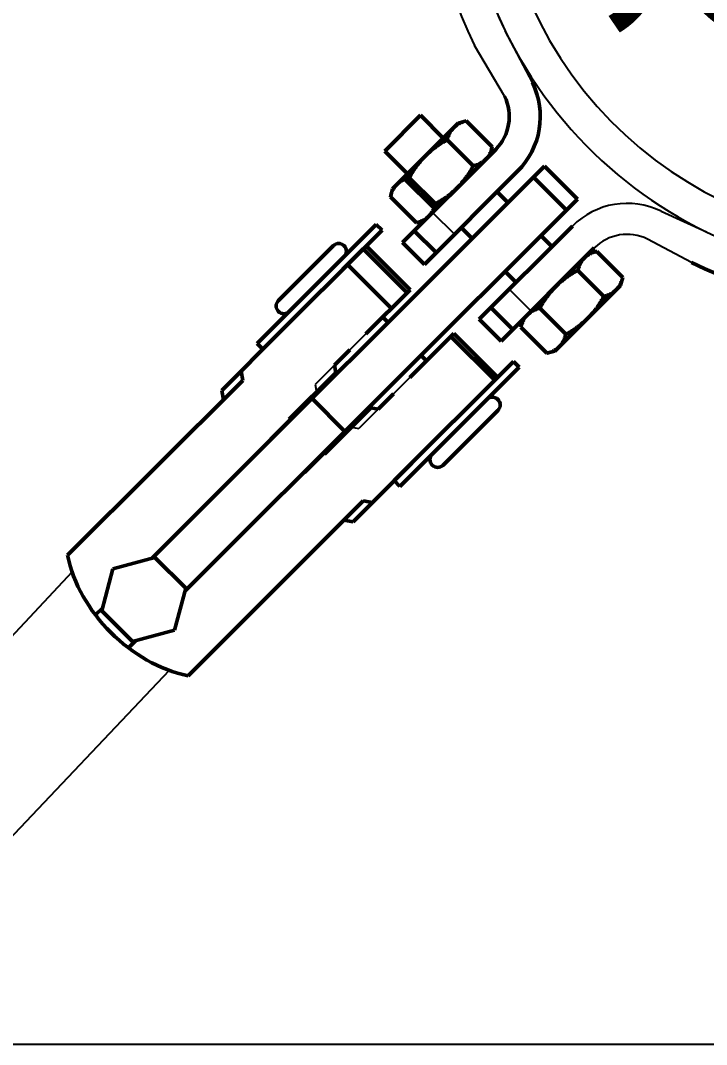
# Model space of a CAD drawing. Header units: millimetres. Extents: x 0 to 1390178, y 0 to 110113.
# Drawn here: x 552825.3 to 552915.1, y 34400.7 to 34534.9 of the extents above; entities that cross this region are included whole.
import ezdxf
from ezdxf.enums import TextEntityAlignment as Align
from ezdxf.xclip import XClip

# ---------------------------------------------------------------- set-up
doc = ezdxf.new("R2010")
doc.units = ezdxf.units.MM
doc.header["$LTSCALE"] = 100
doc.header["$XCLIPFRAME"] = 0
doc.linetypes.add('X - 평면도$0$DASHED', pattern=[0.75, 0.5, -0.25])
doc.layers.add('X - 평면도$0$AA-WAXM-CONC', color=2, linetype='Continuous')
doc.layers.add('X - 평면도$0$LINE', color=7, linetype='Continuous')
doc.layers.add('X - 평면도$0$DEFPOINT', color=163, linetype='Continuous', plot=False)
for name, color, linetype, lineweight in [('X - 평면도$0$hidden', 7, 'X - 평면도$0$DASHED', 5), ('X - 평면도$0$thread', 7, 'Continuous', 5), ('X - 평면도$0$vis', 7, 'Continuous', 30)]:
    doc.layers.add(name, color=color, linetype=linetype, lineweight=lineweight)
doc.styles.add('X - 평면도$0$du', font='Dotum.ttf')

# ---------------------------------------------------------------- blocks, each defined once
blk = doc.blocks.new('X - 평면도$0$소방 100Ø')
at = {"layer": 'X - 평면도$0$hidden', "lineweight": 25}
for p, q in [((8835229.364502577, -5047024.048037196), (8835232.23221436, -5047026.915748976)), ((8835239.412964659, -5047034.096499275), (8835242.28067644, -5047036.964211056)), ((8835218.528743353, -5047042.064546719), (8835220.63839811, -5047039.954891961)), ((8835216.518525817, -5047044.074764255), (8835213.987858314, -5047046.605431758)), ((8835213.987858314, -5047046.605431758), (8835214.155844983, -5047047.584529804)), ((8835226.373821674, -5047045.690315524), (8835224.264166916, -5047047.799970282)), ((8835222.25394938, -5047049.810187818), (8835219.723281877, -5047052.340855321)), ((8835210.603177145, -5047051.137197644), (8835208.072509643, -5047053.667865146)), ((8835218.744183833, -5047052.172868656), (8835219.723281877, -5047052.340855321)), ((8835215.191515993, -5047055.725536494), (8835212.660848493, -5047058.256203996))]:
    blk.add_line(p, q, dxfattribs=at)
for points in [[(8835231.285869474, -5047014.544294652), (8835231.188945994, -5047014.598182196), (8835230.99907442, -5047014.706080602), (8835230.814257432, -5047014.814266358), (8835230.723655997, -5047014.868512994), (8835230.634214027, -5047014.922886686), (8835230.45867806, -5047015.032089109), (8835230.287396908, -5047015.14202209), (8835230.12013028, -5047015.252835747), (8835229.956649067, -5047015.364682503), (8835229.796734314, -5047015.477717815), (8835229.71804847, -5047015.534730751), (8835229.640176237, -5047015.592100857), (8835229.48677329, -5047015.70799532), (8835229.336331315, -5047015.825570153), (8835229.188662698, -5047015.945000427), (8835229.04358559, -5047016.066468203), (8835228.900923135, -5047016.190163488), (8835228.830443313, -5047016.252908245), (8835228.760502718, -5047016.316285251), (8835228.622155258, -5047016.445042526), (8835228.485714467, -5047016.576655636), (8835228.418157691, -5047016.643605376)], [(8835228.418157691, -5047016.643605376), (8835228.35120795, -5047016.711162152), (8835228.219594842, -5047016.847602943), (8835228.090837566, -5047016.985950403), (8835228.027460562, -5047017.055890998), (8835227.964715803, -5047017.126370819), (8835227.841020519, -5047017.269033274), (8835227.719552742, -5047017.414110383), (8835227.600122469, -5047017.561778998), (8835227.482547633, -5047017.712220974), (8835227.366653174, -5047017.865623919), (8835227.309283067, -5047017.943496155), (8835227.252270129, -5047018.022182001), (8835227.13923482, -5047018.18209675), (8835227.027388064, -5047018.345577965), (8835226.916574406, -5047018.512844592), (8835226.806641422, -5047018.684125744), (8835226.697439002, -5047018.859661711), (8835226.643065311, -5047018.94910368), (8835226.588818673, -5047019.039705116), (8835226.480632916, -5047019.224522104), (8835226.372734511, -5047019.41439368), (8835226.318846967, -5047019.511317158)], [(8835229.725834263, -5047022.918304453), (8835229.822757741, -5047022.86441691), (8835230.012629315, -5047022.756518504), (8835230.197446305, -5047022.648332749), (8835230.28804774, -5047022.594086109), (8835230.37748971, -5047022.53971242), (8835230.553025678, -5047022.430509998), (8835230.72430683, -5047022.320577016), (8835230.891573457, -5047022.209763357), (8835231.05505467, -5047022.097916599), (8835231.214969423, -5047021.984881295), (8835231.293655263, -5047021.927868353), (8835231.3715275, -5047021.870498247), (8835231.524930447, -5047021.754603786), (8835231.675372424, -5047021.637028953), (8835231.823041037, -5047021.517598679), (8835231.968118146, -5047021.396130903), (8835232.110780602, -5047021.272435619), (8835232.181260424, -5047021.20969086), (8835232.251201017, -5047021.146313855), (8835232.389548477, -5047021.017556576), (8835232.52598927, -5047020.885943472), (8835232.593546044, -5047020.81899373)], [(8835249.234986784, -5047030.00990071), (8835249.201548506, -5047030.043950265), (8835249.136751622, -5047030.11360631), (8835249.074613677, -5047030.18539126), (8835249.044501511, -5047030.222103031), (8835249.015006945, -5047030.259372769), (8835248.957813218, -5047030.335623281), (8835248.902923075, -5047030.414220268), (8835248.850235166, -5047030.495246476), (8835248.799655614, -5047030.578790205), (8835248.751097456, -5047030.664945642), (8835248.727550995, -5047030.709033869), (8835248.704480164, -5047030.753813187), (8835248.659729185, -5047030.845499862), (8835248.616775561, -5047030.940119725), (8835248.57555557, -5047031.037794359), (8835248.536010407, -5047031.138653371), (8835248.498085918, -5047031.242834985), (8835248.479715707, -5047031.296217469), (8835248.461732335, -5047031.35048666), (8835248.426904067, -5047031.4617658), (8835248.39355952, -5047031.576840511), (8835248.377431687, -5047031.635856865)], [(8835248.377431687, -5047031.635856865), (8835248.280843236, -5047031.689556794), (8835248.091558898, -5047031.797110969), (8835247.907226056, -5047031.90499294), (8835247.816830583, -5047031.959102595), (8835247.727571748, -5047032.013349155), (8835247.552337084, -5047032.122326693), (8835247.381275987, -5047032.232073942), (8835247.21415404, -5047032.342741245), (8835247.050747432, -5047032.454481615), (8835246.89084193, -5047032.567451419), (8835246.81213754, -5047032.624447325), (8835246.734231967, -5047032.68181113), (8835246.580719735, -5047032.797726084), (8835246.430114362, -5047032.915367281), (8835246.282231096, -5047033.034912247), (8835246.136890544, -5047033.156545958), (8835245.993917912, -5047033.280461801), (8835245.923266022, -5047033.343338519), (8835245.853142282, -5047033.406862656), (8835245.714395883, -5047033.535962047), (8835245.577513378, -5047033.667985393), (8835245.509719905, -5047033.735167591)], [(8835246.817396479, -5047040.009866668), (8835246.913984934, -5047039.956166744), (8835247.103269268, -5047039.848612564), (8835247.28760211, -5047039.740730597), (8835247.377997583, -5047039.686620941), (8835247.467256417, -5047039.632374382), (8835247.64249108, -5047039.52339684), (8835247.813552178, -5047039.413649594), (8835247.980674125, -5047039.302982291), (8835248.144080736, -5047039.191241926), (8835248.303986238, -5047039.078272117), (8835248.382690625, -5047039.02127621), (8835248.460596198, -5047038.963912407), (8835248.61410843, -5047038.847997453), (8835248.764713803, -5047038.730356256), (8835248.912597068, -5047038.610811288), (8835249.057937622, -5047038.489177579), (8835249.200910252, -5047038.365261735), (8835249.271562142, -5047038.302385015), (8835249.341685886, -5047038.238860879), (8835249.480432283, -5047038.10976149), (8835249.617314786, -5047037.97773814), (8835249.68510826, -5047037.910555944)], [(8835244.333885225, -5047042.493377922), (8835244.392901585, -5047042.477250094), (8835244.507976292, -5047042.443905542), (8835244.619255433, -5047042.409077276), (8835244.673524622, -5047042.391093904), (8835244.726907106, -5047042.372723693), (8835244.83108872, -5047042.334799202), (8835244.931947732, -5047042.295254041), (8835245.029622367, -5047042.254034052), (8835245.124242231, -5047042.211080428), (8835245.215928907, -5047042.166329449), (8835245.26070822, -5047042.143258614), (8835245.304796452, -5047042.119712155), (8835245.390951885, -5047042.071153997), (8835245.474495616, -5047042.020574445), (8835245.555521822, -5047041.967886534), (8835245.63411881, -5047041.912996391), (8835245.710369322, -5047041.855802665), (8835245.74763906, -5047041.826308098), (8835245.784350833, -5047041.796195934), (8835245.856135784, -5047041.734057989), (8835245.925791824, -5047041.669261103), (8835245.95984138, -5047041.635822823)]]:
    blk.add_lwpolyline(points, dxfattribs=at)
at = {"layer": 'X - 평면도$0$LINE'}
for p, q in [((8835242.441653252, -5047007.045861868), (8835238.862617875, -5047000.240835426)), ((8835238.795241179, -5047008.821029667), (8835234.86605034, -5047002.186467966)), ((8835259.282851763, -5047023.887060381), (8835265.231782096, -5047026.609999638)), ((8835263.286149556, -5047030.606567172), (8835257.507683966, -5047027.533472456)), ((8835182.162953582, -5047071.148767065), (8835158.935861325, -5047095.923872288)), ((8835194.855254471, -5047084.038398331), (8835161.67740365, -5047119.135798087))]:
    blk.add_line(p, q, dxfattribs=at)
for centre, radius, start, end in [((8835290.247057602, -5046975.225559905), 57.15001885732545, 64.04198189910906, 205.9580181488684), ((8835290.247057602, -5046975.225559905), 61.59502032400626, 145.1785945978986, 205.9580181488684), ((8835254.844932273, -5047033.00309057), 10.13889223433643, 64.04198189910906, 134.9999999622682), ((8835254.844932273, -5047033.00309057), 6.08333534060185, 64.04198189910906, 134.9999999622682)]:
    blk.add_arc(centre, radius, start, end, dxfattribs=at)
at = {"layer": 'X - 평면도$0$LINE', "extrusion": (1.362098569657356e-16, 9.714451463120335e-17, -1)}
blk.add_ellipse((8835290.24892996, -5046975.22194059), major_axis=(-49.49336815168866, -28.5750094382226), ratio=0.9999900001999978, dxfattribs=at)
at = {"layer": 'X - 평면도$0$LINE', "extrusion": (1.362098569657359e-16, 9.714451463120293e-17, -1)}
blk.add_ellipse((8835290.24892996, -5046975.22194059), major_axis=(-45.55478241857323, -26.30106589930219), ratio=0.9999900001999887, dxfattribs=at)
at = {"layer": 'X - 평면도$0$thread', "lineweight": 50}
for p, q in [((8835227.778084422, -5047011.31883814), (8835230.760504672, -5047014.301258393)), ((8835223.093390455, -5047016.003532106), (8835226.075810708, -5047018.985952357)), ((8835229.725834263, -5047023.686705509), (8835225.550445909, -5047019.511317156)), ((8835237.803604808, -5047021.344358528), (8835239.242450964, -5047022.783204684)), ((8835233.118910842, -5047026.029052494), (8835234.557028485, -5047027.467170136)), ((8835243.544018636, -5047027.084772354), (8835244.984355107, -5047028.525108827)), ((8835238.858596157, -5047031.768737808), (8835240.29966114, -5047033.209802793))]:
    blk.add_line(p, q, dxfattribs=at)
at = {"layer": 'X - 평면도$0$vis', "lineweight": 50}
for p, q in [((8835227.778084422, -5047011.31883814), (8835223.093390455, -5047016.003532106)), ((8835224.11659002, -5047020.945173046), (8835232.719725361, -5047012.342037704)), ((8835233.769380726, -5047012.060783399), (8835232.719725361, -5047012.342037704)), ((8835237.176368022, -5047015.467770694), (8835233.769380726, -5047012.060783399)), ((8835234.692856768, -5047017.951281948), (8835231.285869474, -5047014.544294652)), ((8835236.895113716, -5047016.517426057), (8835237.176368022, -5047015.467770694)), ((8835237.627190739, -5047015.785349034), (8835225.424266592, -5047027.988273183)), ((8835244.034919623, -5047017.992226342), (8835192.662772585, -5047069.34839817)), ((8835248.336487293, -5047022.293794012), (8835244.034919623, -5047017.992226342)), ((8835229.725834263, -5047022.918304453), (8835226.318846967, -5047019.511317158)), ((8835228.291978372, -5047030.855984962), (8835240.49490252, -5047018.653060814)), ((8835242.594782902, -5047019.432363061), (8835246.896350574, -5047023.733930731)), ((8835224.11659002, -5047020.945173046), (8835223.835335715, -5047021.994828412)), ((8835196.940892356, -5047073.67340645), (8835248.336487293, -5047022.293794012)), ((8835227.24232301, -5047025.401815707), (8835223.835335715, -5047021.994828412)), ((8835227.24232301, -5047025.401815707), (8835228.291978372, -5047025.1205614)), ((8835221.99867461, -5047025.632558215), (8835206.39832252, -5047041.232910303)), ((8835207.143927583, -5047041.978515366), (8835222.744279671, -5047026.378163276)), ((8835222.744279671, -5047026.378163276), (8835221.99867461, -5047025.632558215)), ((8835226.961068703, -5047026.45147107), (8835229.828780485, -5047029.31918285)), ((8835247.675652819, -5047025.833811114), (8835235.472728672, -5047038.036735261)), ((8835216.3492824, -5047028.414238643), (8835209.180002948, -5047035.583518095)), ((8835214.90297455, -5047034.219468398), (8835220.287747446, -5047028.834695501)), ((8835220.287747446, -5047028.834695501), (8835226.023171008, -5047034.570119064)), ((8835226.41495075, -5047034.178339321), (8835220.67952719, -5047028.442915758)), ((8835225.424266592, -5047027.988273183), (8835228.291978372, -5047030.855984962)), ((8835238.340440452, -5047040.904447043), (8835250.543364601, -5047028.701522896)), ((8835250.86094294, -5047029.152345613), (8835249.811287576, -5047029.433599919)), ((8835250.86094294, -5047029.152345613), (8835254.267930238, -5047032.559332909)), ((8835218.237408292, -5047030.885034656), (8835223.972831855, -5047036.620458217)), ((8835248.377431687, -5047031.635856865), (8835251.784418983, -5047035.042844163)), ((8835253.986675931, -5047033.608988272), (8835254.267930238, -5047032.559332909)), ((8835220.63839811, -5047039.954891961), (8835226.41495075, -5047034.178339321)), ((8835253.986675931, -5047033.608988272), (8835245.383540587, -5047042.212123616)), ((8835237.009530785, -5047036.49993315), (8835239.877242565, -5047039.36764493)), ((8835243.41040918, -5047036.602879371), (8835246.817396479, -5047040.009866668)), ((8835223.54723897, -5047038.479906993), (8835222.830311025, -5047037.762979047)), ((8835235.472728672, -5047038.036735261), (8835238.340440452, -5047040.904447043)), ((8835241.208152235, -5047038.036735261), (8835240.926897928, -5047039.086390624)), ((8835201.763543723, -5047047.358899226), (8835209.428546252, -5047039.693896696)), ((8835232.150374314, -5047039.913762884), (8835226.373821674, -5047045.690315524)), ((8835237.885797875, -5047045.649186445), (8835232.150374314, -5047039.913762884)), ((8835240.926897928, -5047039.086390624), (8835244.333885225, -5047042.493377922)), ((8835206.39832252, -5047041.232910303), (8835207.143927583, -5047041.978515366)), ((8835231.75859457, -5047040.305542627), (8835237.494018132, -5047046.040966189)), ((8835216.518525817, -5047044.074764255), (8835218.528743353, -5047042.064546719)), ((8835244.333885225, -5047042.493377922), (8835245.383540587, -5047042.212123616)), ((8835239.950550357, -5047043.584433964), (8835224.350198269, -5047059.184786052)), ((8835228.565734588, -5047043.498402609), (8835227.848806642, -5047042.781474665)), ((8835240.696155423, -5047044.330039028), (8835239.950550357, -5047043.584433964)), ((8835204.294211224, -5047044.828231724), (8835204.504194558, -5047046.052104281)), ((8835210.603177145, -5047051.137197644), (8835216.686512485, -5047045.053862303)), ((8835216.686512485, -5047045.053862303), (8835216.518525817, -5047044.074764255)), ((8835225.095803333, -5047059.930391116), (8835240.696155423, -5047044.330039028)), ((8835204.504194558, -5047046.052104281), (8835181.56944995, -5047068.968561618)), ((8835232.109245235, -5047051.425739085), (8835237.494018132, -5047046.040966189)), ((8835201.973527055, -5047048.582771784), (8835201.763543723, -5047047.358899226)), ((8835224.264166916, -5047047.799970282), (8835222.25394938, -5047049.810187818)), ((8835213.585452557, -5047048.441693407), (8835217.887020228, -5047052.743261078)), ((8835221.274851335, -5047049.642201154), (8835215.191515993, -5047055.725536494)), ((8835222.25394938, -5047049.810187818), (8835221.274851335, -5047049.642201154)), ((8835237.914474996, -5047049.979431236), (8835230.745195542, -5047057.148710689)), ((8835210.746562732, -5047051.280583231), (8835210.603177145, -5047051.137197644)), ((8835215.191515993, -5047055.725536494), (8835215.048130402, -5047055.582150903)), ((8835218.969814409, -5047064.565169912), (8835226.634816939, -5047056.900167381)), ((8835224.350198269, -5047059.184786052), (8835225.095803333, -5047059.930391116)), ((8835197.341864746, -5047084.740976414), (8835220.276609354, -5047061.824519077)), ((8835220.276609354, -5047061.824519077), (8835221.500481911, -5047062.034502411)), ((8835218.969814409, -5047064.565169912), (8835217.745941851, -5047064.35518658)), ((8835193.017678918, -5047069.253453001), (8835187.513038361, -5047070.726064147)), ((8835193.017678918, -5047069.253453001), (8835197.045317858, -5047073.284305988)), ((8835186.13009977, -5047075.879039517), (8835185.227777665, -5047076.781081026)), ((8835190.063675689, -5047080.260381268), (8835186.036036747, -5047076.229528282)), ((8835190.063675689, -5047080.260381268), (8835195.568316244, -5047078.78777012)), ((8835189.529345337, -5047081.082648698), (8835190.457169432, -5047080.155113129))]:
    blk.add_line(p, q, dxfattribs=at)
for points in [[(8835231.285869474, -5047014.544294652), (8835231.302054262, -5047014.48507393), (8835231.335510172, -5047014.369644849), (8835231.370445242, -5047014.258078547), (8835231.38847986, -5047014.20368913), (8835231.406899638, -5047014.150201075), (8835231.444917463, -5047014.045849705), (8835231.484546911, -5047013.944872087), (8835231.525840497, -5047013.84712553), (8835231.568855261, -5047013.752476308), (8835231.613653054, -5047013.660799075), (8835231.636741297, -5047013.616037926), (8835231.66030082, -5047013.571976276), (8835231.708870927, -5047013.485897681), (8835231.759441558, -5047013.40245991), (8835231.81209711, -5047013.321566014), (8835231.866928667, -5047013.243125128), (8835231.924034517, -5047013.167052107), (8835231.953473128, -5047013.12987843), (8835231.983520735, -5047013.093267234), (8835232.045501826, -5047013.021695958), (8835232.11010146, -5047012.952268643), (8835232.14342457, -5047012.918338496)], [(8835232.14342457, -5047012.918338496), (8835232.177354718, -5047012.885015385), (8835232.246782035, -5047012.820415752), (8835232.31835331, -5047012.758434659), (8835232.354964504, -5047012.728387056), (8835232.392138181, -5047012.698948441), (8835232.468211202, -5047012.641842591), (8835232.546652088, -5047012.587011037), (8835232.627545983, -5047012.534355486), (8835232.710983757, -5047012.483784853), (8835232.79706235, -5047012.435214745), (8835232.841123998, -5047012.411655223), (8835232.88588515, -5047012.38856698), (8835232.977562383, -5047012.343769187), (8835233.072211605, -5047012.300754422), (8835233.169958163, -5047012.259460835), (8835233.270935778, -5047012.219831388), (8835233.37528715, -5047012.181813564), (8835233.428775204, -5047012.163393786), (8835233.483164622, -5047012.145359168), (8835233.594730923, -5047012.110424099), (8835233.710160002, -5047012.076968187), (8835233.769380726, -5047012.060783399)], [(8835228.418157691, -5047016.643605376), (8835228.485714467, -5047016.576655636), (8835228.622155258, -5047016.445042526), (8835228.760502718, -5047016.316285251), (8835228.830443313, -5047016.252908245), (8835228.900923135, -5047016.190163488), (8835229.04358559, -5047016.066468203), (8835229.188662698, -5047015.945000427), (8835229.336331315, -5047015.825570153), (8835229.48677329, -5047015.70799532), (8835229.640176237, -5047015.592100857), (8835229.71804847, -5047015.534730751), (8835229.796734314, -5047015.477717815), (8835229.956649067, -5047015.364682503), (8835230.12013028, -5047015.252835747), (8835230.287396908, -5047015.14202209), (8835230.45867806, -5047015.032089109), (8835230.634214027, -5047014.922886686), (8835230.723655997, -5047014.868512994), (8835230.814257432, -5047014.814266358), (8835230.99907442, -5047014.706080602), (8835231.188945994, -5047014.598182196), (8835231.285869474, -5047014.544294652)], [(8835237.176368022, -5047015.467770694), (8835237.160183234, -5047015.526991418), (8835237.12672732, -5047015.642420497), (8835237.091792254, -5047015.7539868), (8835237.073757634, -5047015.808376215), (8835237.055337857, -5047015.861864273), (8835237.017320033, -5047015.966215642), (8835236.977690585, -5047016.067193259), (8835236.936397, -5047016.164939817), (8835236.893382233, -5047016.259589037), (8835236.848584443, -5047016.351266274), (8835236.825496197, -5047016.396027422), (8835236.801936677, -5047016.440089071), (8835236.753366569, -5047016.526167665), (8835236.702795938, -5047016.609605441), (8835236.650140384, -5047016.690499332), (8835236.59530883, -5047016.76894022), (8835236.538202979, -5047016.84501324), (8835236.508764368, -5047016.882186916), (8835236.478716763, -5047016.91879811), (8835236.416735668, -5047016.990369385), (8835236.352136036, -5047017.059796706), (8835236.318812924, -5047017.093726849)], [(8835226.318846967, -5047019.511317158), (8835226.372734511, -5047019.41439368), (8835226.480632916, -5047019.224522104), (8835226.588818673, -5047019.039705116), (8835226.643065311, -5047018.94910368), (8835226.697439002, -5047018.859661711), (8835226.806641422, -5047018.684125744), (8835226.916574406, -5047018.512844592), (8835227.027388064, -5047018.345577965), (8835227.13923482, -5047018.18209675), (8835227.252270129, -5047018.022182001), (8835227.309283067, -5047017.943496155), (8835227.366653174, -5047017.865623919), (8835227.482547633, -5047017.712220974), (8835227.600122469, -5047017.561778998), (8835227.719552742, -5047017.414110383), (8835227.841020519, -5047017.269033274), (8835227.964715803, -5047017.126370819), (8835228.027460562, -5047017.055890998), (8835228.090837566, -5047016.985950403), (8835228.219594842, -5047016.847602943), (8835228.35120795, -5047016.711162152), (8835228.418157691, -5047016.643605376)], [(8835236.318812924, -5047017.093726849), (8835236.28488278, -5047017.127049962), (8835236.215455461, -5047017.191649592), (8835236.143884186, -5047017.253630687), (8835236.107272992, -5047017.283678291), (8835236.070099315, -5047017.313116902), (8835235.994026294, -5047017.370222753), (8835235.915585406, -5047017.42505431), (8835235.834691513, -5047017.477709863), (8835235.75125374, -5047017.528280495), (8835235.665175145, -5047017.576850602), (8835235.621113494, -5047017.600410122), (8835235.576352349, -5047017.623498367), (8835235.484675111, -5047017.66829616), (8835235.390025891, -5047017.711310925), (8835235.292279335, -5047017.752604509), (8835235.191301716, -5047017.792233959), (8835235.086950347, -5047017.830251783), (8835235.03346229, -5047017.848671559), (8835234.979072874, -5047017.866706179), (8835234.867506571, -5047017.901641248), (8835234.752077492, -5047017.93509716), (8835234.692856768, -5047017.951281948)], [(8835234.692856768, -5047017.951281948), (8835234.638969226, -5047018.048205426), (8835234.531070817, -5047018.238077), (8835234.422885064, -5047018.42289399), (8835234.368638426, -5047018.513495423), (8835234.314264733, -5047018.602937395), (8835234.205062313, -5047018.778473362), (8835234.09512933, -5047018.949754514), (8835233.984315675, -5047019.117021142), (8835233.872468917, -5047019.280502355), (8835233.759433609, -5047019.440417109), (8835233.702420669, -5047019.519102948), (8835233.645050565, -5047019.596975183), (8835233.529156102, -5047019.750378132), (8835233.41158127, -5047019.900820108), (8835233.292150995, -5047020.048488723), (8835233.170683218, -5047020.193565831), (8835233.046987932, -5047020.336228287), (8835232.984243177, -5047020.406708108), (8835232.92086617, -5047020.476648701), (8835232.792108893, -5047020.614996159), (8835232.660495788, -5047020.751436954), (8835232.593546044, -5047020.81899373)], [(8835224.69289081, -5047020.368872255), (8835224.726820959, -5047020.335549144), (8835224.796248276, -5047020.270949511), (8835224.86781955, -5047020.20896842), (8835224.904430745, -5047020.178920815), (8835224.94160442, -5047020.149482202), (8835225.017677441, -5047020.092376353), (8835225.09611833, -5047020.037544796), (8835225.177012224, -5047019.984889245), (8835225.260449998, -5047019.934318611), (8835225.346528592, -5047019.885748504), (8835225.39059024, -5047019.862188982), (8835225.43535139, -5047019.839100739), (8835225.527028624, -5047019.794302946), (8835225.621677846, -5047019.751288181), (8835225.719424402, -5047019.709994597), (8835225.820402019, -5047019.670365147), (8835225.92475339, -5047019.632347323), (8835225.978241445, -5047019.613927545), (8835226.032630863, -5047019.595892927), (8835226.144197164, -5047019.560957858), (8835226.259626243, -5047019.527501946), (8835226.318846967, -5047019.511317158)], [(8835223.835335715, -5047021.994828412), (8835223.851520503, -5047021.935607689), (8835223.884976413, -5047021.820178607), (8835223.919911483, -5047021.708612306), (8835223.937946102, -5047021.654222889), (8835223.95636588, -5047021.600734834), (8835223.994383704, -5047021.496383464), (8835224.03401315, -5047021.395405848), (8835224.075306738, -5047021.297659289), (8835224.1183215, -5047021.203010067), (8835224.163119296, -5047021.111332834), (8835224.186207538, -5047021.066571685), (8835224.20976706, -5047021.022510035), (8835224.258337168, -5047020.93643144), (8835224.3089078, -5047020.852993669), (8835224.361563351, -5047020.772099772), (8835224.416394908, -5047020.693658886), (8835224.473500758, -5047020.617585866), (8835224.50293937, -5047020.580412189), (8835224.532986974, -5047020.543800997), (8835224.594968066, -5047020.472229719), (8835224.6595677, -5047020.402802402), (8835224.69289081, -5047020.368872255)], [(8835232.593546044, -5047020.81899373), (8835232.52598927, -5047020.885943472), (8835232.389548477, -5047021.017556576), (8835232.251201017, -5047021.146313855), (8835232.181260424, -5047021.20969086), (8835232.110780602, -5047021.272435619), (8835231.968118146, -5047021.396130903), (8835231.823041037, -5047021.517598679), (8835231.675372424, -5047021.637028953), (8835231.524930447, -5047021.754603786), (8835231.3715275, -5047021.870498247), (8835231.293655263, -5047021.927868353), (8835231.214969423, -5047021.984881295), (8835231.05505467, -5047022.097916599), (8835230.891573457, -5047022.209763357), (8835230.72430683, -5047022.320577016), (8835230.553025678, -5047022.430509998), (8835230.37748971, -5047022.53971242), (8835230.28804774, -5047022.594086109), (8835230.197446305, -5047022.648332749), (8835230.012629315, -5047022.756518504), (8835229.822757741, -5047022.86441691), (8835229.725834263, -5047022.918304453)], [(8835229.725834263, -5047022.918304453), (8835229.709649475, -5047022.977525176), (8835229.676193561, -5047023.092954256), (8835229.641258495, -5047023.204520559), (8835229.623223875, -5047023.258909974), (8835229.604804099, -5047023.312398031), (8835229.566786274, -5047023.416749401), (8835229.527156824, -5047023.517727019), (8835229.48586324, -5047023.615473576), (8835229.442848474, -5047023.710122796), (8835229.398050683, -5047023.801800033), (8835229.374962438, -5047023.84656118), (8835229.351402918, -5047023.89062283), (8835229.30283281, -5047023.976701424), (8835229.252262179, -5047024.0601392), (8835229.199606625, -5047024.141033093), (8835229.14477507, -5047024.219473979), (8835229.08766922, -5047024.295546999), (8835229.058230607, -5047024.332720676), (8835229.028183002, -5047024.369331872), (8835228.966201909, -5047024.440903144), (8835228.901602278, -5047024.510330465), (8835228.868279165, -5047024.544260608)], [(8835228.868279165, -5047024.544260608), (8835228.834349021, -5047024.577583721), (8835228.7649217, -5047024.642183354), (8835228.693350425, -5047024.704164447), (8835228.656739233, -5047024.73421205), (8835228.619565556, -5047024.763650663), (8835228.543492535, -5047024.820756512), (8835228.465051647, -5047024.875588069), (8835228.384157754, -5047024.928243624), (8835228.300719982, -5047024.978814254), (8835228.214641387, -5047025.027384361), (8835228.170579735, -5047025.050943883), (8835228.12581859, -5047025.074032128), (8835228.034141352, -5047025.118829919), (8835227.939492133, -5047025.161844684), (8835227.841745574, -5047025.203138271), (8835227.740767958, -5047025.242767718), (8835227.636416588, -5047025.280785542), (8835227.58292853, -5047025.299205318), (8835227.528539116, -5047025.317239938), (8835227.416972812, -5047025.352175007), (8835227.301543733, -5047025.385630919), (8835227.24232301, -5047025.401815707)], [(8835249.234986784, -5047030.00990071), (8835249.269036341, -5047029.976462429), (8835249.338692382, -5047029.911665546), (8835249.410477333, -5047029.849527603), (8835249.447189104, -5047029.819415437), (8835249.484458843, -5047029.78992087), (8835249.560709355, -5047029.732727146), (8835249.639306344, -5047029.677837001), (8835249.72033255, -5047029.625149092), (8835249.80387628, -5047029.574569538), (8835249.890031716, -5047029.526011381), (8835249.934119944, -5047029.502464922), (8835249.978899261, -5047029.479394088), (8835250.070585936, -5047029.43464311), (8835250.1652058, -5047029.391689485), (8835250.262880433, -5047029.350469496), (8835250.363739446, -5047029.310924334), (8835250.46792106, -5047029.272999844), (8835250.521303544, -5047029.254629632), (8835250.575572737, -5047029.236646259), (8835250.686851874, -5047029.201817993), (8835250.801926583, -5047029.168473445), (8835250.86094294, -5047029.152345613)], [(8835248.377431687, -5047031.635856865), (8835248.39355952, -5047031.576840511), (8835248.426904067, -5047031.4617658), (8835248.461732335, -5047031.35048666), (8835248.479715707, -5047031.296217469), (8835248.498085918, -5047031.242834985), (8835248.536010407, -5047031.138653371), (8835248.57555557, -5047031.037794359), (8835248.616775561, -5047030.940119725), (8835248.659729185, -5047030.845499862), (8835248.704480164, -5047030.753813187), (8835248.727550995, -5047030.709033869), (8835248.751097456, -5047030.664945642), (8835248.799655614, -5047030.578790205), (8835248.850235166, -5047030.495246476), (8835248.902923075, -5047030.414220268), (8835248.957813218, -5047030.335623281), (8835249.015006945, -5047030.259372769), (8835249.044501511, -5047030.222103031), (8835249.074613677, -5047030.18539126), (8835249.136751622, -5047030.11360631), (8835249.201548506, -5047030.043950265), (8835249.234986784, -5047030.00990071)], [(8835245.509719905, -5047033.735167591), (8835245.577513378, -5047033.667985393), (8835245.714395883, -5047033.535962047), (8835245.853142282, -5047033.406862656), (8835245.923266022, -5047033.343338519), (8835245.993917912, -5047033.280461801), (8835246.136890544, -5047033.156545958), (8835246.282231096, -5047033.034912247), (8835246.430114362, -5047032.915367281), (8835246.580719735, -5047032.797726084), (8835246.734231967, -5047032.68181113), (8835246.81213754, -5047032.624447325), (8835246.89084193, -5047032.567451419), (8835247.050747432, -5047032.454481615), (8835247.21415404, -5047032.342741245), (8835247.381275987, -5047032.232073942), (8835247.552337084, -5047032.122326693), (8835247.727571748, -5047032.013349155), (8835247.816830583, -5047031.959102595), (8835247.907226056, -5047031.90499294), (8835248.091558898, -5047031.797110969), (8835248.280843236, -5047031.689556794), (8835248.377431687, -5047031.635856865)], [(8835254.267930238, -5047032.559332909), (8835254.251802407, -5047032.618349269), (8835254.218457857, -5047032.733423976), (8835254.183629593, -5047032.844703116), (8835254.165646218, -5047032.898972308), (8835254.147276009, -5047032.952354791), (8835254.109351516, -5047033.056536404), (8835254.069806356, -5047033.157395417), (8835254.028586365, -5047033.255070051), (8835253.985632744, -5047033.349689918), (8835253.940881765, -5047033.441376591), (8835253.917810928, -5047033.486155907), (8835253.89426447, -5047033.530244136), (8835253.845706312, -5047033.616399569), (8835253.795126759, -5047033.699943302), (8835253.742438849, -5047033.780969506), (8835253.687548706, -5047033.859566495), (8835253.63035498, -5047033.935817007), (8835253.600860413, -5047033.973086746), (8835253.570748247, -5047034.009798517), (8835253.508610304, -5047034.081583468), (8835253.443813419, -5047034.151239509), (8835253.410375139, -5047034.185289064)], [(8835243.41040918, -5047036.602879371), (8835243.46410911, -5047036.50629092), (8835243.571663285, -5047036.317006582), (8835243.679545254, -5047036.132673742), (8835243.733654909, -5047036.042278267), (8835243.787901469, -5047035.953019435), (8835243.896879008, -5047035.77778477), (8835244.006626258, -5047035.606723672), (8835244.117293559, -5047035.439601725), (8835244.229033928, -5047035.276195118), (8835244.342003735, -5047035.116289614), (8835244.39899964, -5047035.037585225), (8835244.456363443, -5047034.959679652), (8835244.572278399, -5047034.806167422), (8835244.689919595, -5047034.655562049), (8835244.809464563, -5047034.507678783), (8835244.931098273, -5047034.362338228), (8835245.055014115, -5047034.219365597), (8835245.117890835, -5047034.148713706), (8835245.181414971, -5047034.078589965), (8835245.31051436, -5047033.939843567), (8835245.442537708, -5047033.802961065), (8835245.509719905, -5047033.735167591)], [(8835253.410375139, -5047034.185289064), (8835253.376325583, -5047034.218727343), (8835253.306669543, -5047034.28352423), (8835253.234884592, -5047034.345662175), (8835253.198172819, -5047034.375774339), (8835253.160903081, -5047034.405268906), (8835253.08465257, -5047034.462462632), (8835253.006055582, -5047034.517352773), (8835252.925029375, -5047034.570040686), (8835252.841485646, -5047034.620620238), (8835252.75533021, -5047034.669178396), (8835252.71124198, -5047034.692724856), (8835252.666462667, -5047034.71579569), (8835252.574775992, -5047034.760546669), (8835252.480156127, -5047034.803500289), (8835252.382481491, -5047034.84472028), (8835252.281622479, -5047034.884265443), (8835252.177440867, -5047034.922189934), (8835252.12405838, -5047034.940560145), (8835252.069789192, -5047034.958543517), (8835251.95851005, -5047034.993371783), (8835251.843435343, -5047035.026716335), (8835251.784418983, -5047035.042844163)], [(8835251.784418983, -5047035.042844163), (8835251.73071906, -5047035.139432618), (8835251.62316488, -5047035.328716952), (8835251.515282912, -5047035.513049794), (8835251.461173257, -5047035.603445267), (8835251.406926697, -5047035.692704102), (8835251.297949156, -5047035.867938766), (8835251.18820191, -5047036.038999865), (8835251.077534607, -5047036.20612181), (8835250.96579424, -5047036.36952842), (8835250.852824433, -5047036.529433923), (8835250.795828525, -5047036.60813831), (8835250.738464722, -5047036.686043883), (8835250.622549769, -5047036.839556115), (8835250.504908571, -5047036.990161488), (8835250.385363603, -5047037.138044754), (8835250.263729895, -5047037.283385308), (8835250.139814049, -5047037.426357938), (8835250.07693733, -5047037.497009827), (8835250.013413196, -5047037.56713357), (8835249.884313805, -5047037.705879968), (8835249.752290456, -5047037.842762472), (8835249.68510826, -5047037.910555944)], [(8835241.784453025, -5047037.460434468), (8835241.818502583, -5047037.426996188), (8835241.888158623, -5047037.362199306), (8835241.959943574, -5047037.300061362), (8835241.996655345, -5047037.269949196), (8835242.033925083, -5047037.240454629), (8835242.110175597, -5047037.183260905), (8835242.188772583, -5047037.12837076), (8835242.269798791, -5047037.075682851), (8835242.353342522, -5047037.025103297), (8835242.439497957, -5047036.97654514), (8835242.483586185, -5047036.952998681), (8835242.528365502, -5047036.929927846), (8835242.620052177, -5047036.885176869), (8835242.714672042, -5047036.842223244), (8835242.812346675, -5047036.801003255), (8835242.913205687, -5047036.761458093), (8835243.0173873, -5047036.723533602), (8835243.070769785, -5047036.705163391), (8835243.125038976, -5047036.68718002), (8835243.236318115, -5047036.652351752), (8835243.351392824, -5047036.619007204), (8835243.41040918, -5047036.602879371)], [(8835240.926897928, -5047039.086390624), (8835240.94302576, -5047039.027374269), (8835240.976370309, -5047038.912299559), (8835241.011198577, -5047038.801020419), (8835241.029181948, -5047038.746751228), (8835241.047552159, -5047038.693368744), (8835241.085476648, -5047038.58918713), (8835241.125021812, -5047038.488328118), (8835241.1662418, -5047038.390653485), (8835241.209195426, -5047038.296033621), (8835241.253946403, -5047038.204346946), (8835241.277017236, -5047038.159567628), (8835241.300563697, -5047038.1154794), (8835241.349121854, -5047038.029323967), (8835241.399701407, -5047037.945780234), (8835241.452389315, -5047037.864754029), (8835241.50727946, -5047037.78615704), (8835241.564473184, -5047037.709906528), (8835241.59396775, -5047037.67263679), (8835241.624079918, -5047037.635925019), (8835241.686217861, -5047037.564140068), (8835241.751014747, -5047037.494484024), (8835241.784453025, -5047037.460434468)], [(8835249.68510826, -5047037.910555944), (8835249.617314786, -5047037.97773814), (8835249.480432283, -5047038.10976149), (8835249.341685886, -5047038.238860879), (8835249.271562142, -5047038.302385015), (8835249.200910252, -5047038.365261735), (8835249.057937622, -5047038.489177579), (8835248.912597068, -5047038.610811288), (8835248.764713803, -5047038.730356256), (8835248.61410843, -5047038.847997453), (8835248.460596198, -5047038.963912407), (8835248.382690625, -5047039.02127621), (8835248.303986238, -5047039.078272117), (8835248.144080736, -5047039.191241926), (8835247.980674125, -5047039.302982291), (8835247.813552178, -5047039.413649594), (8835247.64249108, -5047039.52339684), (8835247.467256417, -5047039.632374382), (8835247.377997583, -5047039.686620941), (8835247.28760211, -5047039.740730597), (8835247.103269268, -5047039.848612564), (8835246.913984934, -5047039.956166744), (8835246.817396479, -5047040.009866668)], [(8835246.817396479, -5047040.009866668), (8835246.801268648, -5047040.068883028), (8835246.767924098, -5047040.183957735), (8835246.733095832, -5047040.295236876), (8835246.715112459, -5047040.349506067), (8835246.69674225, -5047040.402888551), (8835246.658817757, -5047040.507070163), (8835246.619272595, -5047040.607929176), (8835246.578052606, -5047040.70560381), (8835246.535098983, -5047040.800223676), (8835246.490348006, -5047040.89191035), (8835246.46727717, -5047040.936689666), (8835246.44373071, -5047040.980777895), (8835246.395172553, -5047041.066933328), (8835246.344593, -5047041.150477061), (8835246.291905088, -5047041.231503267), (8835246.237014947, -5047041.310100254), (8835246.179821221, -5047041.386350766), (8835246.150326654, -5047041.423620505), (8835246.120214488, -5047041.460332276), (8835246.058076546, -5047041.532117227), (8835245.99327966, -5047041.601773268), (8835245.95984138, -5047041.635822823)], [(8835245.95984138, -5047041.635822823), (8835245.925791824, -5047041.669261103), (8835245.856135784, -5047041.734057989), (8835245.784350833, -5047041.796195934), (8835245.74763906, -5047041.826308098), (8835245.710369322, -5047041.855802665), (8835245.63411881, -5047041.912996391), (8835245.555521822, -5047041.967886534), (8835245.474495616, -5047042.020574445), (8835245.390951885, -5047042.071153997), (8835245.304796452, -5047042.119712155), (8835245.26070822, -5047042.143258614), (8835245.215928907, -5047042.166329449), (8835245.124242231, -5047042.211080428), (8835245.029622367, -5047042.254034052), (8835244.931947732, -5047042.295254041), (8835244.83108872, -5047042.334799202), (8835244.726907106, -5047042.372723693), (8835244.673524622, -5047042.391093904), (8835244.619255433, -5047042.409077276), (8835244.507976292, -5047042.443905542), (8835244.392901585, -5047042.477250094), (8835244.333885225, -5047042.493377922)], [(8835186.036036747, -5047076.229528282), (8835187.513038361, -5047070.726064147)], [(8835195.568316244, -5047078.78777012), (8835197.045317858, -5047073.284305988)]]:
    blk.add_lwpolyline(points, dxfattribs=at)
for centre, radius, start, end in [((8835233.325623069, -5047011.483781364), 10.13889223433648, 314.9999999622682, 25.95801814886843), ((8835233.325623069, -5047011.483781364), 6.08333534060189, 314.9999991698999, 25.95801814886843), ((8835217.066210348, -5047029.13116659), 1.013889223433641, 314.9999999622682, 134.9999999622682), ((8835290.247057602, -5046975.225559905), 61.59502032400626, 244.0419818991091, 300.0104284174229), ((8835209.896930896, -5047036.300446043), 1.013889223433641, 134.9999999622682, 314.9999999622682), ((8835237.197547052, -5047049.262503294), 1.013889223433641, 314.9999999622682, 134.9999999622682), ((8835230.0282676, -5047056.431782747), 1.013889223433641, 134.9999999622682, 314.9999999622682)]:
    blk.add_arc(centre, radius, start, end, dxfattribs=at)
blk.add_ellipse((8835195.345821464, -5047070.964604899), major_axis=(11.4708471241909, -11.47084712419091), ratio=0.7071067811864913, start_param=3.95434821495876, end_param=5.47042974581062, dxfattribs=at)
blk = doc.blocks.new('X - 평면도$0$2F PL')
at = {"layer": 'X - 평면도$0$AA-WAXM-CONC'}
blk.add_line((-13417.24332969612, 17090.90274402255), (-14717.24332969624, 17090.90274402255), dxfattribs=at)
at = {"layer": 'X - 평면도$0$DEFPOINT'}
blk.add_blockref('X - 평면도$0$소방 100Ø', (-8849739.416744359, 5064223.954714435), dxfattribs=at)
at = {"layer": 'X - 평면도$0$DEFPOINT', "style": 'X - 평면도$0$du', "width": 0.9}
blk.add_text('저:HSP', height=24, rotation=0.0001375642787520237, dxfattribs=at).set_placement((-14395.20187743881, 17220.20457416994, 8.431577022328495e-07), align=Align.RIGHT)
blk = doc.blocks.new('X - 평면도', base_point=(-475.3640304019209, -286.727544500216))
blk.add_blockref('X - 평면도$0$2F PL', (838639.2251018132, 33202.21578745756))

msp = doc.modelspace()

# ---------------------------------------------------------------- block references
ref = msp.add_blockref('X - 평면도', (-271725.2813814067, -16179.13384891691))
XClip(ref).set_block_clipping_path([(775249.9173510048, 15892.406304416683), (859249.9173510048, 75292.40630441668)])

doc.saveas('drawing.dxf')
